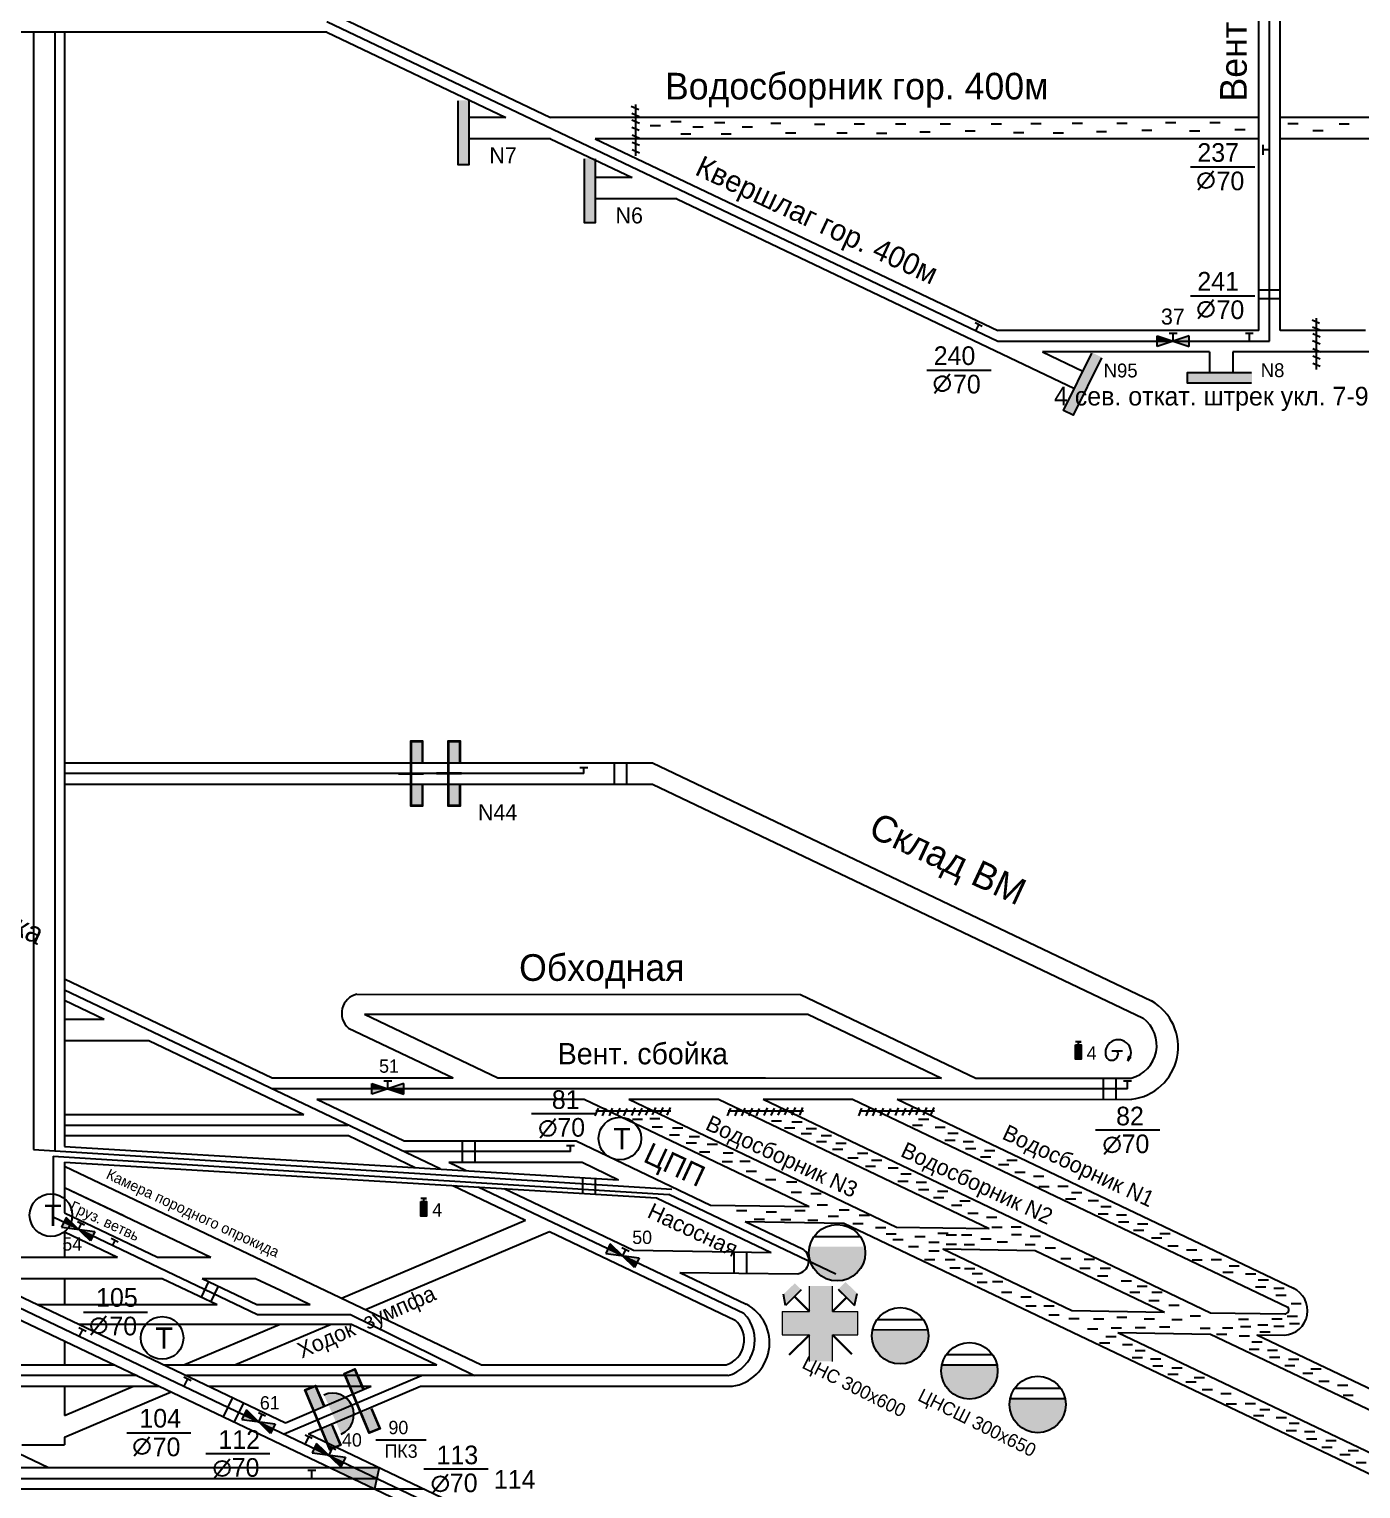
# Model space of a CAD drawing. Header units: millimetres. Extents: x -1214 to 333, y -475 to 396.
# Drawn here: x -433.2 to -183.4, y -196.3 to 77.4 of the extents above; entities that cross this region are included whole.
import ezdxf

# ---------------------------------------------------------------- set-up
doc = ezdxf.new("R2010")
doc.units = ezdxf.units.MM
for name, color, linetype in [('Двери', 7, 'Continuous'), ('Заслоны', 7, 'Continuous'), ('Номера перемычек', 7, 'Continuous'), ('Перемычки', 7, 'Continuous'), ('Пожарные арки', 7, 'Continuous'), ('Пп краны', 1, 'Continuous'), ('Пункты ВГК', 7, 'Continuous'), ('Телефоны', 7, 'Continuous'), ('Трубопровод', 1, 'Continuous')]:
    doc.layers.add(name, color=color, linetype=linetype)

msp = doc.modelspace()

# ---------------------------------------------------------------- hatches: boundary and pattern name
for color, points in [(1, [(-235.89, -113.02), (-236.95, -113.02), (-236.95, -115.74), (-235.89, -115.74)]), (1, [(-358.66, -142.44), (-359.72, -142.44), (-359.72, -145.16), (-358.66, -145.16)]), (256, [(-367.56, -192.29), (-376.85, -192.29), (-368.46, -196.29)])]:
    msp.add_hatch(color=color).paths.add_polyline_path(points)
at = {"layer": 'Двери'}
h = msp.add_hatch(color=256, dxfattribs=at)
h.paths.add_polyline_path([(-359.41, -60.15), (-359.41, -56.05), (-361.61, -56.05), (-361.61, -60.15), (-361.51, -60.15), (-361.51, -56.15), (-359.51, -56.15), (-359.51, -60.15)])
h.paths.add_polyline_path([(-361.51, -64.15), (-361.51, -60.15), (-361.61, -60.15), (-361.61, -64.15)])
h.paths.add_polyline_path([(-359.41, -68.25), (-359.41, -64.15), (-359.51, -64.15), (-359.51, -68.15), (-361.51, -68.15), (-361.51, -64.15), (-361.61, -64.15), (-361.61, -68.25)])
h = msp.add_hatch(color=3, dxfattribs=at)
h.paths.add_polyline_path([(-359.51, -56.15), (-361.51, -56.15), (-361.51, -60.15), (-359.51, -60.15)])
h.paths.add_polyline_path([(-361.51, -68.15), (-359.51, -68.15), (-359.51, -64.15), (-361.51, -64.15)])
h = msp.add_hatch(color=256, dxfattribs=at)
h.paths.add_polyline_path([(-352.39, -60.15), (-352.39, -56.05), (-354.59, -56.05), (-354.59, -60.15), (-354.49, -60.15), (-354.49, -56.15), (-352.49, -56.15), (-352.49, -60.15)])
h.paths.add_polyline_path([(-354.49, -64.15), (-354.49, -60.15), (-354.59, -60.15), (-354.59, -64.15)])
h.paths.add_polyline_path([(-352.39, -68.25), (-352.39, -64.15), (-352.49, -64.15), (-352.49, -68.15), (-354.49, -68.15), (-354.49, -64.15), (-354.59, -64.15), (-354.59, -68.25)])
h = msp.add_hatch(color=3, dxfattribs=at)
h.paths.add_polyline_path([(-352.49, -56.15), (-354.49, -56.15), (-354.49, -60.15), (-352.49, -60.15)])
h.paths.add_polyline_path([(-354.49, -68.15), (-352.49, -68.15), (-352.49, -64.15), (-354.49, -64.15)])
h = msp.add_hatch(color=256, dxfattribs=at)
h.paths.add_polyline_path([(-370.52, -177.57), (-372.1, -173.79), (-374.13, -174.64), (-372.54, -178.42), (-372.45, -178.38), (-374, -174.69), (-372.16, -173.92), (-370.61, -177.61)])
h.paths.add_polyline_path([(-370.9, -182.07), (-372.45, -178.38), (-372.54, -178.42), (-371, -182.11)])
h.paths.add_polyline_path([(-367.38, -185.04), (-368.97, -181.26), (-369.06, -181.29), (-367.51, -184.98), (-369.35, -185.76), (-370.9, -182.07), (-371, -182.11), (-369.41, -185.89)])
h = msp.add_hatch(color=3, dxfattribs=at)
h.paths.add_polyline_path([(-372.16, -173.92), (-374, -174.69), (-372.45, -178.38), (-370.61, -177.61)])
h.paths.add_polyline_path([(-369.35, -185.76), (-367.51, -184.98), (-369.06, -181.29), (-370.9, -182.07)])
h = msp.add_hatch(color=256, dxfattribs=at)
h.paths.add_polyline_path([(-377.89, -180.67), (-379.48, -176.89), (-381.51, -177.74), (-379.92, -181.52), (-379.83, -181.48), (-381.38, -177.79), (-379.53, -177.02), (-377.98, -180.71)])
h.paths.add_polyline_path([(-378.28, -185.17), (-379.83, -181.48), (-379.92, -181.52), (-378.37, -185.21)])
h.paths.add_polyline_path([(-374.75, -188.13), (-376.34, -184.35), (-376.43, -184.39), (-374.89, -188.08), (-376.73, -188.86), (-378.28, -185.17), (-378.37, -185.21), (-376.78, -188.99)])
h = msp.add_hatch(color=3, dxfattribs=at)
h.paths.add_polyline_path([(-379.53, -177.02), (-381.38, -177.79), (-379.83, -181.48), (-377.98, -180.71)])
h.paths.add_polyline_path([(-376.73, -188.86), (-374.89, -188.08), (-376.43, -184.39), (-378.28, -185.17)])
at = {"layer": 'Заслоны'}
h = msp.add_hatch(color=7, dxfattribs=at)
h.paths.add_polyline_path([(-374.66, -186.01, 0.267949), (-372.3, -182.78), (-375.47, -184.19)])
h.paths.add_polyline_path([(-375.47, -184.19), (-372.3, -182.78, 0.267949), (-373.93, -179.12), (-377.09, -180.53)])
h.paths.add_polyline_path([(-377.09, -180.53), (-373.93, -179.12, 0.267949), (-377.9, -178.7)])
at = {"layer": 'Перемычки'}
h = msp.add_hatch(color=256, dxfattribs=at)
h.paths.add_polyline_path([(-350.64, 51.91), (-350.64, 56.01), (-350.74, 56.01), (-350.74, 52.01), (-352.74, 52.01), (-352.74, 56.01), (-352.84, 56.01), (-352.84, 51.91)])
h.paths.add_polyline_path([(-350.74, 56.01), (-350.64, 56.01), (-350.64, 64.11), (-352.84, 64.11), (-352.84, 56.01), (-352.74, 56.01), (-352.74, 64.01), (-350.74, 64.01)])
h = msp.add_hatch(color=3, dxfattribs=at)
h.paths.add_polyline_path([(-352.74, 52.01), (-350.74, 52.01), (-350.74, 56.01), (-352.74, 56.01)])
h.paths.add_polyline_path([(-350.74, 60.01), (-352.74, 60.01), (-352.74, 56.01), (-350.74, 56.01)])
h.paths.add_polyline_path([(-350.74, 60.01), (-350.74, 64.01), (-352.74, 64.01), (-352.74, 60.01)])
h = msp.add_hatch(color=256, dxfattribs=at)
h.paths.add_polyline_path([(-326.96, 41.03), (-326.96, 45.13), (-327.06, 45.13), (-327.06, 41.13), (-329.06, 41.13), (-329.06, 45.13), (-329.16, 45.13), (-329.16, 41.03)])
h.paths.add_polyline_path([(-327.06, 45.13), (-326.96, 45.13), (-326.96, 53.23), (-329.16, 53.23), (-329.16, 45.13), (-329.06, 45.13), (-329.06, 53.13), (-327.06, 53.13)])
h = msp.add_hatch(color=3, dxfattribs=at)
h.paths.add_polyline_path([(-329.06, 41.13), (-327.06, 41.13), (-327.06, 45.13), (-329.06, 45.13)])
h.paths.add_polyline_path([(-327.06, 49.13), (-329.06, 49.13), (-329.06, 45.13), (-327.06, 45.13)])
h.paths.add_polyline_path([(-327.06, 49.13), (-327.06, 53.13), (-329.06, 53.13), (-329.06, 49.13)])
h = msp.add_hatch(color=256, dxfattribs=at)
h.paths.add_polyline_path([(-237.33, 4.91), (-235.53, 8.59), (-235.62, 8.63), (-237.38, 5.04), (-239.17, 5.92), (-237.41, 9.51), (-237.5, 9.56), (-239.31, 5.87)])
h.paths.add_polyline_path([(-235.62, 8.63), (-235.53, 8.59), (-231.96, 15.86), (-233.94, 16.83), (-237.5, 9.56), (-237.41, 9.51), (-233.89, 16.69), (-232.09, 15.81)])
h = msp.add_hatch(color=3, dxfattribs=at)
h.paths.add_polyline_path([(-239.17, 5.92), (-237.38, 5.04), (-235.62, 8.63), (-237.41, 9.51)])
h.paths.add_polyline_path([(-233.86, 12.22), (-235.65, 13.1), (-237.41, 9.51), (-235.62, 8.63)])
h.paths.add_polyline_path([(-233.86, 12.22), (-232.09, 15.81), (-233.89, 16.69), (-235.65, 13.1)])
h = msp.add_hatch(color=256, dxfattribs=at)
h.paths.add_polyline_path([(-216.06, 10.95), (-211.96, 10.94), (-211.96, 11.04), (-215.96, 11.05), (-215.96, 13.05), (-211.96, 13.04), (-211.96, 13.14), (-216.06, 13.15)])
h.paths.add_polyline_path([(-211.96, 11.04), (-211.96, 10.94), (-203.86, 10.93), (-203.86, 13.13), (-211.96, 13.14), (-211.96, 13.04), (-203.96, 13.03), (-203.96, 11.03)])
h = msp.add_hatch(color=3, dxfattribs=at)
h.paths.add_polyline_path([(-215.96, 13.05), (-215.96, 11.05), (-211.96, 11.04), (-211.96, 13.04)])
h.paths.add_polyline_path([(-207.96, 11.04), (-207.96, 13.04), (-211.96, 13.04), (-211.96, 11.04)])
h.paths.add_polyline_path([(-207.96, 11.04), (-203.96, 11.03), (-203.96, 13.03), (-207.96, 13.04)])
at = {"layer": 'Пп краны'}
h = msp.add_hatch(color=256, dxfattribs=at)
h.paths.add_polyline_path([(-215.6, 18.89), (-215.6, 19.89), (-218.6, 18.89)])
h.paths.add_polyline_path([(-215.6, 17.89), (-215.6, 18.89), (-218.6, 18.89)])
h.paths.add_polyline_path([(-221.6, 18.89), (-221.6, 17.89), (-218.6, 18.89)])
h.paths.add_polyline_path([(-218.6, 18.89), (-221.6, 19.89), (-221.6, 18.89)])
for points in [[(-221.6, 19.89), (-221.6, 18.89), (-218.6, 18.89)], [(-368.9, -120.26), (-368.9, -121.26), (-365.9, -121.26)], [(-365.9, -121.26), (-362.9, -122.26), (-362.9, -121.26)], [(-424, -147.61), (-426.26, -145.4), (-426.7, -146.3)], [(-421.73, -149.82), (-421.3, -148.92), (-424, -147.61)], [(-321.94, -152.59), (-324.2, -150.38), (-324.64, -151.28)], [(-319.67, -154.8), (-319.24, -153.9), (-321.94, -152.59)], [(-390.2, -183.69), (-392.47, -181.48), (-392.9, -182.38)], [(-387.94, -185.9), (-387.5, -185), (-390.2, -183.69)], [(-377.01, -189.98), (-379.28, -187.77), (-379.71, -188.67)], [(-374.75, -192.19), (-374.31, -191.29), (-377.01, -189.98)]]:
    msp.add_hatch(color=256, dxfattribs=at).paths.add_polyline_path(points)
h = msp.add_hatch(color=256, dxfattribs=at)
h.paths.add_polyline_path([(-362.9, -121.26), (-362.9, -120.26), (-365.9, -121.26)])
h.paths.add_polyline_path([(-362.9, -122.26), (-362.9, -121.26), (-365.9, -121.26)])
h.paths.add_polyline_path([(-368.9, -121.26), (-368.9, -122.26), (-365.9, -121.26)])
h.paths.add_polyline_path([(-365.9, -121.26), (-368.9, -120.26), (-368.9, -121.26)])
h = msp.add_hatch(color=256, dxfattribs=at)
h.paths.add_polyline_path([(-426.7, -146.3), (-427.13, -147.2), (-424, -147.61)])
h.paths.add_polyline_path([(-426.26, -145.4), (-426.7, -146.3), (-424, -147.61)])
h.paths.add_polyline_path([(-421.3, -148.92), (-420.86, -148.02), (-424, -147.61)])
h.paths.add_polyline_path([(-424, -147.61), (-421.73, -149.82), (-421.3, -148.92)])
h = msp.add_hatch(color=256, dxfattribs=at)
h.paths.add_polyline_path([(-324.64, -151.28), (-325.07, -152.18), (-321.94, -152.59)])
h.paths.add_polyline_path([(-324.2, -150.38), (-324.64, -151.28), (-321.94, -152.59)])
h.paths.add_polyline_path([(-319.24, -153.9), (-318.8, -153), (-321.94, -152.59)])
h.paths.add_polyline_path([(-321.94, -152.59), (-319.67, -154.8), (-319.24, -153.9)])
h = msp.add_hatch(color=256, dxfattribs=at)
h.paths.add_polyline_path([(-392.9, -182.38), (-393.34, -183.28), (-390.2, -183.69)])
h.paths.add_polyline_path([(-392.47, -181.48), (-392.9, -182.38), (-390.2, -183.69)])
h.paths.add_polyline_path([(-387.5, -185), (-387.07, -184.1), (-390.2, -183.69)])
h.paths.add_polyline_path([(-390.2, -183.69), (-387.94, -185.9), (-387.5, -185)])
h = msp.add_hatch(color=256, dxfattribs=at)
h.paths.add_polyline_path([(-379.71, -188.67), (-380.15, -189.57), (-377.01, -189.98)])
h.paths.add_polyline_path([(-379.28, -187.77), (-379.71, -188.67), (-377.01, -189.98)])
h.paths.add_polyline_path([(-374.31, -191.29), (-373.88, -190.39), (-377.01, -189.98)])
h.paths.add_polyline_path([(-377.01, -189.98), (-374.75, -192.19), (-374.31, -191.29)])
at = {"layer": 'Пункты ВГК'}
msp.add_hatch(color=1, dxfattribs=at).paths.add_polyline_path([(-282.54, -163.06), (-282.54, -158.27), (-286.86, -158.27), (-286.86, -163.06), (-291.94, -163.06), (-291.94, -167.39), (-286.86, -167.39), (-286.86, -172.4), (-282.54, -172.4), (-282.54, -167.39), (-277.8, -167.39), (-277.8, -163.06)])
h = msp.add_hatch(color=256, dxfattribs=at)
h.paths.add_polyline_path([(-280.08, -157.5), (-281.46, -158.88), (-278.4, -161.94), (-277.88, -159.66)])
h.paths.add_polyline_path([(-288.39, -158.98), (-289.6, -157.76), (-291.74, -159.82), (-291.35, -161.94)])
at = {"layer": 'Трубопровод'}
for points in [[(-276.37, -152.02, 0.054785), (-276.5, -150.87), (-286.83, -150.9, 0.053436), (-286.95, -152.02, 1)], [(-264.54, -167.59, 0.054785), (-264.66, -166.44), (-275, -166.47, 0.053436), (-275.12, -167.59, 1)], [(-251.56, -174.17, 0.054785), (-251.68, -173.02), (-262.02, -173.05, 0.053436), (-262.14, -174.17, 1)], [(-238.75, -180.49, 0.054785), (-238.88, -179.34), (-249.21, -179.37, 0.053436), (-249.33, -180.49, 1)]]:
    msp.add_hatch(color=256, dxfattribs=at).paths.add_polyline_path(points)

# ---------------------------------------------------------------- linework, layer by layer
for p, q in [((-202.56, 20.89), (-202.56, 190.8)), ((-198.56, 20.89), (-198.56, 189.97)), ((-377.34, 80.89), (-335.41, 60.89)), ((-377.34, 76.89), (-544.56, 76.89)), ((-426.56, 76.89), (-426.56, -132.09)), ((-377.34, 76.89), (-343.79, 60.89)), ((-320.26, 62.96), (-318.86, 62.35)), ((-319.49, 63.31), (-319.49, 53.67)), ((-343.79, 60.89), (-350.67, 60.89)), ((-202.56, 60.89), (-335.41, 60.89)), ((-320.19, 61.69), (-318.79, 61.08)), ((-320.14, 60.41), (-318.75, 59.8)), ((-118.56, 60.89), (-198.56, 60.89)), ((-320.16, 59.07), (-318.77, 58.46)), ((-320.09, 57.6), (-318.7, 56.99)), ((-316.7, 59.35), (-314.77, 59.35)), ((-312.82, 60.1), (-310.89, 60.1)), ((-311, 57.8), (-309.07, 57.8)), ((-308.7, 59.14), (-306.77, 59.14)), ((-304.68, 59.91), (-302.75, 59.91)), ((-303.43, 57.8), (-301.51, 57.8)), ((-299.48, 59.14), (-297.56, 59.14)), ((-294.12, 59.81), (-292.19, 59.81)), ((-291.34, 57.99), (-289.41, 57.99)), ((-285.88, 59.61), (-283.95, 59.61)), ((-281.7, 57.98), (-279.77, 57.98)), ((-278.44, 59.66), (-276.52, 59.66)), ((-274.28, 57.92), (-272.35, 57.92)), ((-270.7, 59.7), (-268.77, 59.7)), ((-266.16, 58.15), (-264.23, 58.15)), ((-262.34, 59.7), (-260.42, 59.7)), ((-257.66, 58.39), (-255.74, 58.39)), ((-252.75, 59.69), (-250.82, 59.69)), ((-248.57, 58.06), (-246.64, 58.06)), ((-245.31, 59.74), (-243.38, 59.74)), ((-241.14, 57.99), (-239.22, 57.99)), ((-237.56, 59.78), (-235.64, 59.78)), ((-233.03, 58.23), (-231.1, 58.23)), ((-229.21, 59.78), (-227.28, 59.78)), ((-224.53, 58.47), (-222.6, 58.47)), ((-220.08, 59.94), (-218.15, 59.94)), ((-215.54, 58.39), (-213.62, 58.39)), ((-211.72, 59.94), (-209.8, 59.94)), ((-207.04, 58.62), (-205.12, 58.62)), ((-197.11, 59.72), (-195.19, 59.72)), ((-192.43, 58.41), (-190.51, 58.41)), ((-187.52, 59.7), (-185.59, 59.7)), ((-335.41, 56.89), (-350.74, 56.89)), ((-335.41, 56.89), (-320.12, 49.6)), ((-202.56, 56.89), (-327.02, 56.89)), ((-327.02, 56.89), (-251.54, 20.89)), ((-320.11, 56.26), (-318.71, 55.65)), ((-320.11, 54.86), (-318.71, 54.25)), ((-162.56, 56.89), (-198.56, 56.89)), ((-320.12, 49.6), (-326.99, 49.6)), ((-311.73, 45.6), (-327.06, 45.6)), ((-311.73, 45.6), (-237.16, 10.03)), ((-192.57, 22.91), (-191.18, 22.3)), ((-191.8, 23.26), (-191.8, 13.61)), ((-202.56, 20.89), (-251.54, 20.89)), ((-182.56, 20.89), (-198.56, 20.89)), ((-192.5, 21.63), (-191.11, 21.02)), ((-192.46, 20.36), (-191.06, 19.75)), ((-243.15, 16.89), (-235.57, 13.28)), ((-211.79, 16.89), (-243.15, 16.89)), ((-211.79, 16.89), (-211.79, 13.04)), ((-111.77, 16.89), (-207.43, 16.89)), ((-207.43, 16.89), (-207.43, 13.04)), ((-192.48, 19.02), (-191.08, 18.41)), ((-192.41, 17.54), (-191.01, 16.93)), ((-192.42, 16.2), (-191.03, 15.59)), ((-192.42, 14.81), (-191.03, 14.2)), ((-426.56, -60.15), (-316.3, -60.15)), ((-316.3, -60.15), (-222.69, -104.8)), ((-426.56, -64.15), (-316.3, -64.15)), ((-316.3, -64.15), (-224.24, -108.06)), ((-426.56, -100.68), (-387.64, -119.24)), ((-371.77, -103.56), (-288.55, -103.57)), ((-288.55, -103.57), (-255.65, -119.26)), ((-426.56, -104.68), (-419.16, -108.21)), ((-426.56, -108.2), (-419.16, -108.21)), ((-370.32, -107.3), (-287.15, -107.31)), ((-370.32, -107.3), (-345.27, -119.24)), ((-287.15, -107.31), (-262.1, -119.26)), ((-426.56, -112.2), (-410.77, -112.21)), ((-410.77, -112.21), (-381.71, -126.07)), ((-373.3, -109.88), (-353.66, -119.24)), ((-387.64, -119.24), (-376.74, -119.24)), ((-387.64, -119.24), (-353.66, -119.24)), ((-345.27, -119.24), (-262.1, -119.26)), ((-345.27, -119.24), (-295.08, -119.25)), ((-255.65, -119.26), (-226.51, -119.26)), ((-379.25, -123.24), (-329.09, -123.25)), ((-379.25, -123.24), (-366.6, -123.24)), ((-379.25, -123.24), (-362.87, -131.05)), ((-333.05, -123.25), (-329.09, -123.25)), ((-329.09, -123.25), (-286.88, -143.38)), ((-326.49, -124.94), (-327.1, -126.33)), ((-312.82, -125.47), (-326.91, -125.48)), ((-325.1, -124.94), (-325.71, -126.33)), ((-323.83, -124.94), (-324.43, -126.33)), ((-322.43, -124.94), (-323.04, -126.33)), ((-321.09, -124.95), (-321.7, -126.35)), ((-320.7, -123.25), (-270.49, -147.2)), ((-320.7, -123.25), (-303.93, -123.25)), ((-319.62, -124.88), (-320.23, -126.28)), ((-318.28, -124.9), (-318.89, -126.3)), ((-317, -124.86), (-317.61, -126.25)), ((-315.73, -124.79), (-316.34, -126.18)), ((-314.35, -124.8), (-314.96, -126.2)), ((-312.96, -124.8), (-313.57, -126.2)), ((-303.93, -123.25), (-253.14, -147.47)), ((-301.66, -124.94), (-302.27, -126.33)), ((-287.99, -125.47), (-302.08, -125.48)), ((-300.26, -124.94), (-300.87, -126.33)), ((-298.99, -124.94), (-299.6, -126.33)), ((-297.6, -124.94), (-298.21, -126.33)), ((-296.26, -124.95), (-296.87, -126.35)), ((-295.54, -123.25), (-227.14, -155.87)), ((-295.54, -123.25), (-278.76, -123.25)), ((-294.79, -124.88), (-295.4, -126.28)), ((-293.45, -124.9), (-294.06, -126.3)), ((-292.17, -124.86), (-292.78, -126.25)), ((-290.9, -124.79), (-291.51, -126.18)), ((-289.52, -124.8), (-290.13, -126.2)), ((-288.13, -124.8), (-288.74, -126.2)), ((-278.76, -123.25), (-197.09, -162.2)), ((-277.06, -124.94), (-277.67, -126.33)), ((-263.39, -125.47), (-277.48, -125.48)), ((-275.67, -124.94), (-276.27, -126.33)), ((-274.39, -124.94), (-275, -126.33)), ((-273, -124.94), (-273.61, -126.33)), ((-271.66, -124.95), (-272.27, -126.35)), ((-270.19, -124.88), (-270.8, -126.28)), ((-270.37, -123.25), (-195.96, -158.74)), ((-270.37, -123.25), (-226.42, -123.26)), ((-268.85, -124.9), (-269.46, -126.3)), ((-267.57, -124.86), (-268.18, -126.25)), ((-266.3, -124.79), (-266.91, -126.18)), ((-264.92, -124.8), (-265.53, -126.2)), ((-263.53, -124.8), (-264.14, -126.2)), ((-426.56, -126.07), (-381.71, -126.07)), ((-320.06, -126.98), (-318.14, -126.98)), ((-316.8, -126.85), (-314.88, -126.85)), ((-316.32, -128.44), (-314.39, -128.44)), ((-312.51, -128.58), (-310.59, -128.58)), ((-293.99, -127.28), (-292.06, -127.28)), ((-291.55, -128.59), (-289.62, -128.59)), ((-290.14, -127.48), (-288.21, -127.48)), ((-267.55, -128.13), (-265.62, -128.13)), ((-266.4, -126.99), (-264.47, -126.99)), ((-263.29, -128.47), (-261.37, -128.47)), ((-426.56, -130.07), (-373.32, -130.07)), ((-373.32, -130.07), (-360.8, -136.04)), ((-362.87, -131.05), (-330.63, -131.05)), ((-330.63, -131.05), (-305.41, -143.08)), ((-313.12, -129.93), (-311.2, -129.93)), ((-309.41, -130.2), (-307.48, -130.2)), ((-288.38, -129.64), (-286.46, -129.64)), ((-287.44, -128.7), (-285.51, -128.7)), ((-285.55, -131.19), (-283.62, -131.19)), ((-284.67, -130.05), (-282.74, -130.05)), ((-261.45, -130.94), (-259.52, -130.94)), ((-260.91, -129.59), (-258.98, -129.59)), ((-258, -131.14), (-256.07, -131.14)), ((-426.56, -132.09), (-322.64, -138.33)), ((-309.95, -131.42), (-308.02, -131.42)), ((-307.45, -133.11), (-305.52, -133.11)), ((-306.03, -131.69), (-304.1, -131.69)), ((-303.06, -133.31), (-301.13, -133.31)), ((-282.51, -132.61), (-280.58, -132.61)), ((-281.9, -131.46), (-279.97, -131.46)), ((-277.84, -133.35), (-275.92, -133.35)), ((-257.6, -132.49), (-255.67, -132.49)), ((-254.76, -134.04), (-252.83, -134.04)), ((-254.02, -132.83), (-252.09, -132.83)), ((-426.56, -135.05), (-315.55, -141.71)), ((-426.56, -135.05), (-426.56, -144.53)), ((-426.56, -135.77), (-348.34, -173.07)), ((-354.48, -135.05), (-351.21, -136.61)), ((-354.48, -135.05), (-329.5, -135.05)), ((-329.5, -135.05), (-322.64, -138.33)), ((-303.19, -134.93), (-301.27, -134.93)), ((-299.88, -134.86), (-297.96, -134.86)), ((-298.73, -136.75), (-296.81, -136.75)), ((-279.67, -134.23), (-277.74, -134.23)), ((-276.36, -135.78), (-274.43, -135.78)), ((-275.21, -134.64), (-273.28, -134.64)), ((-272.1, -136.12), (-270.18, -136.12)), ((-251.38, -135.46), (-249.45, -135.46)), ((-249.83, -134.65), (-247.9, -134.65)), ((-353.72, -139.42), (-340.11, -145.91)), ((-295.08, -138.31), (-293.15, -138.31)), ((-291.16, -138.71), (-289.23, -138.71)), ((-270.26, -138.59), (-268.33, -138.59)), ((-269.71, -137.24), (-267.79, -137.24)), ((-266.81, -138.79), (-264.88, -138.79)), ((-248.34, -136.94), (-246.41, -136.94)), ((-244.83, -137.69), (-242.9, -137.69)), ((-243.81, -139.58), (-241.89, -139.58)), ((-240.23, -139.51), (-238.31, -139.51)), ((-426.56, -139.77), (-413.93, -145.79)), ((-426.56, -139.77), (-415.45, -145.07)), ((-344.13, -139.99), (-319.85, -151.57)), ((-315.55, -141.71), (-294.01, -151.98)), ((-290.28, -140.67), (-288.35, -140.67)), ((-286.56, -140.94), (-284.64, -140.94)), ((-266.4, -140.14), (-264.48, -140.14)), ((-263.57, -141.69), (-261.64, -141.69)), ((-262.82, -140.48), (-260.9, -140.48)), ((-258.64, -142.3), (-256.71, -142.3)), ((-238.83, -141.89), (-236.9, -141.89)), ((-237.68, -140.75), (-235.75, -140.75)), ((-234.57, -142.23), (-232.64, -142.23)), ((-426.56, -144.53), (-409.14, -152.84)), ((-305.41, -143.08), (-286.88, -143.38)), ((-300.55, -144.11), (-298.62, -144.11)), ((-294.94, -144.38), (-293.01, -144.38)), ((-289.6, -144.11), (-287.68, -144.11)), ((-285.42, -143.03), (-283.49, -143.03)), ((-281.29, -143.98), (-279.37, -143.98)), ((-277.51, -144.99), (-275.59, -144.99)), ((-260.19, -143.11), (-258.26, -143.11)), ((-257.15, -144.59), (-255.22, -144.59)), ((-232.72, -144.7), (-230.8, -144.7)), ((-232.18, -143.35), (-230.26, -143.35)), ((-229.28, -144.9), (-227.35, -144.9)), ((-413.93, -145.79), (-399.14, -152.84)), ((-374.62, -160.54), (-340.11, -145.91)), ((-298.9, -146.19), (-288.05, -151.37)), ((-298.9, -146.19), (-280.37, -146.48)), ((-297.24, -145.73), (-295.31, -145.73)), ((-292.24, -145.8), (-290.31, -145.8)), ((-287.17, -145.94), (-285.25, -145.94)), ((-283.32, -145.19), (-281.39, -145.19)), ((-280.37, -146.48), (-132.82, -216.86)), ((-278.73, -146.54), (-276.8, -146.54)), ((-274.44, -147.29), (-272.52, -147.29)), ((-270.49, -147.2), (-253.14, -147.47)), ((-253.64, -145.34), (-251.71, -145.34)), ((-252.62, -147.23), (-250.7, -147.23)), ((-249.04, -147.16), (-247.12, -147.16)), ((-228.87, -146.25), (-226.95, -146.25)), ((-226.04, -147.8), (-224.11, -147.8)), ((-225.29, -146.59), (-223.37, -146.59)), ((-426.56, -148.1), (-416.61, -152.84)), ((-426.56, -148.1), (-426.56, -152.49)), ((-370.11, -162.69), (-335.6, -148.06)), ((-335.6, -148.06), (-300.78, -164.66)), ((-272.48, -148.51), (-270.56, -148.51)), ((-271.2, -149.52), (-269.27, -149.52)), ((-267.08, -148.98), (-265.15, -148.98)), ((-264.45, -150.06), (-262.52, -150.06)), ((-262.76, -148.37), (-260.83, -148.37)), ((-261.2, -148.65), (-259.28, -148.65)), ((-261.2, -150.4), (-259.28, -150.4)), ((-258.3, -148.65), (-256.37, -148.65)), ((-257.83, -150.47), (-255.9, -150.47)), ((-254.72, -149.39), (-252.79, -149.39)), ((-251.61, -149.99), (-249.68, -149.99)), ((-248.98, -148.58), (-247.05, -148.58)), ((-246.41, -150.47), (-244.48, -150.47)), ((-245.46, -148.91), (-243.54, -148.91)), ((-222.66, -149.22), (-220.73, -149.22)), ((-221.1, -148.41), (-219.18, -148.41)), ((-459.58, -152.84), (-433.2, -165.42)), ((-450.28, -152.84), (-416.61, -152.84)), ((-450.28, -152.84), (-423.91, -165.42)), ((-426.56, -152.49), (-426.56, -152.84)), ((-409.14, -152.84), (-399.14, -152.84)), ((-319.85, -151.57), (-294.01, -151.98)), ((-268.3, -150.87), (-266.37, -150.87)), ((-264.45, -151.68), (-262.52, -151.68)), ((-261.84, -151.32), (-244.49, -151.6)), ((-261.84, -151.32), (-237.63, -162.87)), ((-244.49, -151.6), (-220.28, -163.14)), ((-242.61, -151.08), (-240.68, -151.08)), ((-239.72, -153.12), (-237.79, -153.12)), ((-235.29, -153.21), (-233.36, -153.21)), ((-219.62, -150.7), (-217.69, -150.7)), ((-216.11, -151.45), (-214.18, -151.45)), ((-211.51, -153.27), (-209.59, -153.27)), ((-311.18, -155.7), (-289.04, -155.96)), ((-311.18, -155.7), (-298.7, -161.66)), ((-265.27, -153.29), (-263.34, -153.29)), ((-261.42, -153.29), (-259.49, -153.29)), ((-260.53, -154.83), (-258.6, -154.83)), ((-257.74, -154.95), (-255.81, -154.95)), ((-256.34, -155.89), (-254.41, -155.89)), ((-236.14, -154.91), (-234.21, -154.91)), ((-232.31, -154.91), (-230.38, -154.91)), ((-227.14, -155.87), (-211.6, -163.28)), ((-215.09, -153.34), (-213.17, -153.34)), ((-209.3, -155.64), (-207.38, -155.64)), ((-208.15, -154.49), (-206.23, -154.49)), ((-205.05, -155.98), (-203.12, -155.98)), ((-441.89, -156.84), (-408.23, -156.84)), ((-426.56, -156.84), (-426.56, -161.74)), ((-408.23, -156.84), (-397.95, -161.74)), ((-400.76, -156.84), (-390.48, -161.74)), ((-400.76, -156.84), (-390.75, -156.84)), ((-390.75, -156.84), (-386.09, -159.07)), ((-255.42, -157.57), (-253.49, -157.57)), ((-252.52, -157.42), (-250.59, -157.42)), ((-232.82, -156.35), (-230.89, -156.35)), ((-228.39, -157.29), (-226.47, -157.29)), ((-225.41, -158.31), (-223.49, -158.31)), ((-203.2, -158.44), (-201.27, -158.44)), ((-202.66, -157.09), (-200.73, -157.09)), ((-199.75, -158.64), (-197.83, -158.64)), ((-386.09, -159.07), (-380.48, -161.75)), ((-250.84, -159.4), (-248.91, -159.4)), ((-247.17, -160.32), (-245.24, -160.32)), ((-226.78, -159.42), (-224.85, -159.42)), ((-223.2, -160.95), (-221.28, -160.95)), ((-222.61, -159.42), (-220.68, -159.42)), ((-199.35, -159.99), (-197.42, -159.99)), ((-431.62, -161.74), (-397.95, -161.74)), ((-390.48, -161.74), (-380.48, -161.75)), ((-246.25, -162), (-244.32, -162)), ((-242.89, -162), (-240.96, -162)), ((-241.97, -163.68), (-240.04, -163.68)), ((-237.63, -162.87), (-220.28, -163.14)), ((-229.21, -164.1), (-227.29, -164.1)), ((-219.46, -161.88), (-217.53, -161.88)), ((-215.46, -163.84), (-213.53, -163.84)), ((-211.6, -163.28), (-197.71, -163.5)), ((-197.23, -163.93), (-195.31, -163.93)), ((-196.51, -161.55), (-194.59, -161.55)), ((-433.2, -165.42), (-368.46, -196.29)), ((-423.91, -165.42), (-390.47, -181.37)), ((-423.91, -165.42), (-372.77, -165.42)), ((-404.18, -173.07), (-386.14, -165.42)), ((-394.6, -173.07), (-376.56, -165.42)), ((-372.77, -165.42), (-356.73, -173.07)), ((-238.17, -164.34), (-236.25, -164.34)), ((-234.71, -166.31), (-232.78, -166.31)), ((-233.57, -164.4), (-231.65, -164.4)), ((-230.23, -166.13), (-228.3, -166.13)), ((-225.75, -166.07), (-223.82, -166.07)), ((-224.07, -164.4), (-222.15, -164.4)), ((-221.16, -165.94), (-219.23, -165.94)), ((-218.86, -164.52), (-216.93, -164.52)), ((-213.58, -166.14), (-211.66, -166.14)), ((-209.35, -166.13), (-207.43, -166.13)), ((-206.4, -164.48), (-204.47, -164.48)), ((-205.99, -165.83), (-204.07, -165.83)), ((-202.77, -165.53), (-200.84, -165.53)), ((-202.36, -166.88), (-200.44, -166.88)), ((-200.12, -164.42), (-198.2, -164.42)), ((-199.72, -165.77), (-197.79, -165.77)), ((-196.83, -165.28), (-194.9, -165.28)), ((-426.56, -168.58), (-426.56, -173.07)), ((-232.42, -168.89), (-230.49, -168.89)), ((-231.27, -167.75), (-229.34, -167.75)), ((-228.98, -166.99), (-211.63, -167.27)), ((-228.98, -166.99), (-124.43, -216.86)), ((-228.16, -169.23), (-226.24, -169.23)), ((-211.63, -167.27), (-107.65, -216.86)), ((-210.5, -167.28), (-208.58, -167.28)), ((-206.25, -167.62), (-204.32, -167.62)), ((-203.86, -168.73), (-201.93, -168.73)), ((-202.95, -167.41), (-197.76, -167.49)), ((-202.95, -167.41), (-99.27, -216.86)), ((-226.31, -171.7), (-224.39, -171.7)), ((-225.77, -170.35), (-223.85, -170.35)), ((-222.87, -171.9), (-220.94, -171.9)), ((-204.4, -170.08), (-202.47, -170.08)), ((-200.95, -170.28), (-199.03, -170.28)), ((-200.55, -171.63), (-198.62, -171.63)), ((-196.97, -171.97), (-195.04, -171.97)), ((-469.88, -173.06), (-417.16, -173.07)), ((-407.87, -173.07), (-356.73, -173.07)), ((-379.45, -173.07), (-379.45, -173.07)), ((-348.34, -173.07), (-302.48, -173.07)), ((-222.46, -173.25), (-220.54, -173.25)), ((-219.63, -174.8), (-217.7, -174.8)), ((-218.88, -173.59), (-216.96, -173.59)), ((-197.71, -173.19), (-195.78, -173.19)), ((-194.33, -174.6), (-192.41, -174.6)), ((-192.78, -173.79), (-190.85, -173.79)), ((-461.49, -177.06), (-408.78, -177.07)), ((-461.49, -177.06), (-429.56, -192.29)), ((-426.56, -177.07), (-426.56, -182.55)), ((-426.56, -182.55), (-413.62, -177.07)), ((-399.48, -177.07), (-390.47, -177.07)), ((-390.47, -177.07), (-369.03, -177.07)), ((-385.15, -183.9), (-369.03, -177.07)), ((-380.81, -185.97), (-359.81, -177.07)), ((-359.81, -177.07), (-301.31, -177.07)), ((-216.25, -176.22), (-214.32, -176.22)), ((-214.7, -175.41), (-212.77, -175.41)), ((-213.21, -177.7), (-211.28, -177.7)), ((-191.29, -176.09), (-189.37, -176.09)), ((-187.78, -176.83), (-185.85, -176.83)), ((-426.56, -186.62), (-406.54, -178.13)), ((-209.7, -178.45), (-207.77, -178.45)), ((-208.68, -180.34), (-206.76, -180.34)), ((-205.1, -180.27), (-203.18, -180.27)), ((-186.77, -178.72), (-184.84, -178.72)), ((-390.47, -181.37), (-385.15, -183.9)), ((-203.54, -182.56), (-201.62, -182.56)), ((-202.39, -181.41), (-200.47, -181.41)), ((-199.29, -182.9), (-197.36, -182.9)), ((-380.81, -185.97), (-343.8, -203.63)), ((-197.44, -185.36), (-195.51, -185.36)), ((-196.9, -184.01), (-194.97, -184.01)), ((-193.99, -185.57), (-192.07, -185.57)), ((-434.56, -188.04), (-426.56, -188.04)), ((-426.56, -186.62), (-426.56, -188.04)), ((-193.59, -186.92), (-191.66, -186.92)), ((-190.75, -188.47), (-188.83, -188.47)), ((-190.01, -187.25), (-188.08, -187.25)), ((-187.37, -189.89), (-185.45, -189.89)), ((-185.82, -189.08), (-183.89, -189.08)), ((-184.33, -191.37), (-182.41, -191.37)), ((-515.4, -192.29), (-367.56, -192.29)), ((-367.56, -192.29), (-368.46, -196.29)), ((-532.17, -196.29), (-359.17, -196.29)), ((-368.46, -196.29), (-291.7, -232.9))]:
    msp.add_line(p, q)
for centre, radius, start, end in [((-370.95, -107.1), 3.64, 102.9257, 229.8042), ((-227.62, -113.41), 9.92, 276.9744, 60.1655), ((-228.04, -113.12), 6.33, 284.0329, 53.0522), ((-289.5, -153.46), 2.55, 280.4086, 55.1796), ((-198.04, -162.87), 4.62, 273.3997, 65.6596), ((-302.57, -168.93), 8.24, 278.7768, 62.0091), ((-197.7, -162.71), 0.791, 269.0903, 39.9148), ((-304.04, -168.38), 4.95, 288.4962, 48.7743)]:
    msp.add_arc(centre, radius, start, end)
at = {"layer": 'Двери'}
for p, q in [((-363.93, -62.09), (-359.25, -62.09)), ((-363.93, -62.09), (-363.93, -62.23)), ((-363.93, -62.23), (-359.25, -62.23)), ((-359.25, -62.09), (-359.25, -62.23)), ((-356.79, -62.02), (-356.79, -62.17)), ((-356.79, -62.02), (-352.11, -62.02)), ((-356.78, -62.17), (-352.11, -62.17)), ((-352.11, -62.02), (-352.11, -62.17))]:
    msp.add_line(p, q, dxfattribs=at)
for points in [[(-359.41, -64.15), (-359.41, -68.25), (-361.61, -68.25), (-361.61, -56.05), (-359.41, -56.05), (-359.41, -60.15)], [(-359.51, -64.15), (-359.51, -68.15), (-361.51, -68.15), (-361.51, -56.15), (-359.51, -56.15), (-359.51, -60.15)], [(-352.39, -64.15), (-352.39, -68.25), (-354.59, -68.25), (-354.59, -56.05), (-352.39, -56.05), (-352.39, -60.15)], [(-352.49, -64.15), (-352.49, -68.15), (-354.49, -68.15), (-354.49, -56.15), (-352.49, -56.15), (-352.49, -60.15)], [(-368.97, -181.26), (-367.38, -185.04), (-369.41, -185.89), (-374.13, -174.64), (-372.1, -173.79), (-370.52, -177.57)], [(-369.06, -181.29), (-367.51, -184.98), (-369.35, -185.76), (-374, -174.69), (-372.16, -173.92), (-370.61, -177.61)], [(-376.34, -184.35), (-374.75, -188.13), (-376.78, -188.99), (-381.51, -177.74), (-379.48, -176.89), (-377.89, -180.67)], [(-376.43, -184.39), (-374.89, -188.08), (-376.73, -188.86), (-381.38, -177.79), (-379.53, -177.02), (-377.98, -180.71)]]:
    msp.add_lwpolyline(points, dxfattribs=at)
at = {"layer": 'Заслоны', "color": 7}
msp.add_line((-368.16, -187.1), (-358.76, -187.1), dxfattribs=at)
msp.add_arc((-376.28, -182.36), 4, 293.949, 113.949, dxfattribs=at)
at = {"layer": 'Номера перемычек', "color": 7}
msp.add_line((-367.56, -192.29), (-368.46, -196.29), dxfattribs=at)
at = {"layer": 'Перемычки'}
for points in [[(-350.74, 64.01), (-350.74, 52.01), (-352.74, 52.01), (-352.74, 64.01)], [(-327.06, 53.13), (-327.06, 41.13), (-329.06, 41.13), (-329.06, 53.13)], [(-232.09, 15.81), (-237.38, 5.04), (-239.17, 5.92), (-233.89, 16.69)], [(-203.96, 11.03), (-215.96, 11.05), (-215.96, 13.05), (-203.96, 13.03)]]:
    msp.add_lwpolyline(points, dxfattribs=at)
at = {"layer": 'Пожарные арки', "color": 1}
for p, q in [((-202.56, 28.55), (-198.56, 28.55)), ((-202.56, 26.91), (-198.56, 26.91)), ((-323.5, -60.15), (-323.5, -64.15)), ((-321.14, -60.15), (-321.14, -64.15)), ((-231.73, -119.26), (-231.73, -123.26)), ((-229.36, -119.26), (-229.36, -123.26)), ((-352.01, -131.05), (-352.01, -135.05)), ((-349.62, -131.05), (-349.62, -135.05)), ((-329.42, -137.92), (-329.43, -140.87)), ((-327.04, -138.06), (-327.04, -141.02)), ((-301.06, -151.9), (-301.06, -155.9)), ((-298.67, -151.9), (-298.68, -155.9)), ((-399.57, -157.44), (-400.95, -160.34)), ((-397.73, -158.29), (-399.11, -161.19)), ((-395.09, -179.16), (-396.81, -182.77)), ((-393.03, -180.14), (-394.75, -183.75))]:
    msp.add_line(p, q, dxfattribs=at)
at = {"layer": 'Пп краны', "color": 7}
for p, q in [((-215.35, 51.59), (-203.32, 51.59)), ((-211.05, 50.81), (-213.93, 47.22)), ((-215.35, 27.45), (-203.32, 27.45)), ((-211.05, 26.67), (-213.93, 23.08)), ((-264.8, 13.5), (-252.77, 13.5)), ((-260.5, 12.72), (-263.38, 9.13)), ((-339, -125.89), (-326.97, -125.89)), ((-334.5, -126.93), (-337.38, -130.52)), ((-233.17, -128.97), (-221.14, -128.97)), ((-228.66, -130.02), (-231.54, -133.61)), ((-423.03, -163.14), (-411, -163.14)), ((-418.73, -163.92), (-421.61, -167.51)), ((-414.91, -185.81), (-402.88, -185.81)), ((-410.61, -186.59), (-413.49, -190.18)), ((-400.08, -189.66), (-388.05, -189.66)), ((-395.58, -190.71), (-398.45, -194.3)), ((-359.17, -192.56), (-347.14, -192.56)), ((-354.66, -193.6), (-357.54, -197.19))]:
    msp.add_line(p, q, dxfattribs=at)
at = {"layer": 'Пп краны'}
for p, q in [((-221.6, 19.89), (-215.6, 17.89)), ((-215.6, 19.89), (-221.6, 17.89)), ((-221.6, 17.89), (-221.6, 19.89)), ((-219.35, 20.39), (-217.85, 20.39)), ((-218.6, 18.89), (-218.6, 20.39)), ((-215.6, 17.89), (-215.6, 19.89)), ((-329.94, -61.03), (-328.44, -61.03)), ((-329.19, -62.15), (-329.19, -61.03)), ((-368.9, -122.26), (-368.9, -120.26)), ((-368.9, -120.26), (-362.9, -122.26)), ((-362.9, -120.26), (-368.9, -122.26)), ((-366.65, -119.76), (-365.15, -119.76)), ((-365.9, -121.26), (-365.9, -119.76)), ((-362.9, -122.26), (-362.9, -120.26)), ((-227.96, -119.79), (-226.46, -119.79)), ((-227.21, -121.29), (-227.21, -119.79)), ((-332.4, -131.93), (-330.9, -131.93)), ((-331.65, -133.05), (-331.65, -131.93)), ((-426.26, -145.4), (-427.13, -147.2)), ((-427.13, -147.2), (-420.86, -148.02)), ((-421.73, -149.82), (-426.26, -145.4)), ((-422.81, -146.85), (-424.16, -146.2)), ((-423.46, -146.54), (-423.99, -147.64)), ((-420.86, -148.02), (-421.73, -149.82)), ((-416.49, -150.04), (-417.84, -149.38)), ((-417.16, -149.71), (-417.6, -150.62)), ((-324.2, -150.38), (-325.07, -152.18)), ((-319.67, -154.8), (-324.2, -150.38)), ((-325.07, -152.18), (-318.8, -153)), ((-320.67, -151.77), (-322.02, -151.11)), ((-321.36, -151.43), (-321.93, -152.62)), ((-318.8, -153), (-319.67, -154.8)), ((-422.52, -166.77), (-423.87, -166.11)), ((-423.22, -166.43), (-423.82, -167.68)), ((-402.84, -176.03), (-404.19, -175.38)), ((-403.53, -175.7), (-404.18, -177.04)), ((-392.47, -181.48), (-393.34, -183.28)), ((-393.34, -183.28), (-387.07, -184.1)), ((-387.94, -185.9), (-392.47, -181.48)), ((-388.85, -182.69), (-390.2, -182.03)), ((-389.54, -182.35), (-390.2, -183.72)), ((-387.07, -184.1), (-387.94, -185.9)), ((-380.11, -186.89), (-381.46, -186.24)), ((-380.8, -186.56), (-381.44, -187.89)), ((-379.28, -187.77), (-380.15, -189.57)), ((-374.75, -192.19), (-379.28, -187.77)), ((-375.66, -188.98), (-377.01, -188.32)), ((-376.35, -188.64), (-377.01, -190.01)), ((-380.15, -189.57), (-373.88, -190.39)), ((-373.88, -190.39), (-374.75, -192.19)), ((-380.92, -192.79), (-379.42, -192.79)), ((-380.17, -194.29), (-380.17, -192.79))]:
    msp.add_line(p, q, dxfattribs=at)
at = {"layer": 'Пп краны', "color": 7}
for centre in [(-212.47, 49.04), (-212.47, 24.9), (-261.92, 10.95), (-335.92, -128.7), (-230.08, -131.79), (-420.15, -165.7), (-412.03, -188.36), (-396.99, -192.48), (-356.08, -195.37)]:
    msp.add_circle(centre, 1.42, dxfattribs=at)
at = {"layer": 'Пункты ВГК', "color": 1, "lineweight": 20}
for p, q in [((-286.86, -163.06), (-286.86, -158.27)), ((-282.54, -163.06), (-282.54, -158.27)), ((-291.94, -163.06), (-291.94, -167.39)), ((-291.94, -163.06), (-286.86, -163.06)), ((-282.54, -163.06), (-277.8, -163.06)), ((-277.8, -167.39), (-277.8, -163.06)), ((-291.94, -167.39), (-286.86, -167.39)), ((-286.86, -172.4), (-286.86, -167.39)), ((-282.54, -172.4), (-282.54, -167.39)), ((-282.54, -167.39), (-277.8, -167.39))]:
    msp.add_line(p, q, dxfattribs=at)
at = {"layer": 'Пункты ВГК'}
for p, q in [((-291.35, -161.94), (-291.74, -159.82)), ((-288.39, -158.98), (-291.35, -161.94)), ((-281.46, -158.88), (-278.4, -161.94)), ((-279.91, -160.43), (-281.25, -159.08)), ((-278.4, -161.94), (-277.88, -159.66))]:
    msp.add_line(p, q, dxfattribs=at)
at = {"layer": 'Пункты ВГК', "lineweight": 30}
for p, q in [((-289.67, -160.26), (-286.86, -163.06)), ((-279.91, -160.43), (-282.54, -163.06)), ((-286.86, -167.39), (-290.64, -171.17)), ((-282.54, -167.39), (-278.89, -171.03))]:
    msp.add_line(p, q, dxfattribs=at)
at = {"layer": 'Телефоны', "color": 7}
for centre in [(-322.4, -130.62), (-429.11, -144.99), (-408.27, -168.01)]:
    msp.add_circle(centre, 4, dxfattribs=at)
at = {"layer": 'Трубопровод'}
for p, q in [((-200.56, 18.89), (-200.56, 190.39)), ((-377.34, 78.89), (-251.54, 18.89)), ((-201.8, 55.73), (-201.8, 53.89)), ((-200.56, 54.83), (-201.8, 54.83)), ((-254.44, 21.68), (-255.79, 22.33)), ((-255.13, 22.01), (-255.69, 20.87)), ((-205.09, 20.39), (-203.59, 20.39)), ((-204.34, 18.89), (-204.34, 20.39)), ((-251.54, 18.89), (-200.56, 18.89)), ((-329.19, -62.15), (-426.56, -62.15)), ((-356.11, -136.32), (-426.56, -102.78)), ((-235.89, -112.46), (-236.94, -112.46)), ((-236.41, -113.01), (-236.41, -112.46)), ((-236.41, -112.46), (-235.89, -112.46)), ((-230.1, -114.15), (-228.16, -114.15)), ((-227.1, -116.05), (-226.85, -115.18)), ((-227.1, -116.05), (-226.49, -115.36)), ((-227.21, -121.29), (-387.74, -121.26)), ((-426.56, -128.07), (-373.44, -128.07)), ((-428.73, -133.89), (-313.24, -141.08)), ((-331.65, -133.05), (-362.97, -133.05)), ((-358.66, -141.88), (-359.71, -141.88)), ((-359.17, -142.43), (-359.17, -141.88)), ((-359.17, -141.88), (-358.66, -141.88)), ((-299.18, -163.42), (-349.01, -139.7)), ((-281.87, -156.04), (-313.24, -141.08)), ((-461.23, -149.84), (-123.38, -310.96)), ((-285.86, -148.97), (-277.35, -148.95)), ((-275, -166.47), (-264.66, -166.44)), ((-274.02, -164.55), (-265.52, -164.52)), ((-261.04, -171.12), (-252.54, -171.1)), ((-412.96, -175.07), (-470.31, -175.07)), ((-302.17, -175.07), (-403.67, -175.07)), ((-385.39, -186), (-359.61, -175.07)), ((-262.02, -173.05), (-251.68, -173.02)), ((-248.23, -177.44), (-239.73, -177.42)), ((-249.21, -179.37), (-238.88, -179.34)), ((-367.75, -194.42), (-520.52, -194.42))]:
    msp.add_line(p, q, dxfattribs=at)
at = {"layer": 'Трубопровод', "color": 5}
for p, q in [((-432.37, 76.89), (-432.37, -132.65)), ((-428.37, 76.89), (-428.37, -132.89)), ((-432.37, -132.65), (-312.66, -140.09))]:
    msp.add_line(p, q, dxfattribs=at)
at = {"layer": 'Трубопровод', "color": 1}
for p, q in [((-428.73, -133.89), (-428.73, -145.31)), ((-428.73, -145.31), (-390.35, -163.62)), ((-390.35, -163.62), (-372.94, -163.62)), ((-372.94, -163.62), (-349.67, -175.07))]:
    msp.add_line(p, q, dxfattribs=at)
at = {"layer": 'Трубопровод'}
for points in [[(-236.95, -113.02), (-235.89, -113.02), (-235.89, -115.74), (-236.95, -115.74)], [(-359.72, -142.44), (-358.66, -142.44), (-358.66, -145.16), (-359.72, -145.16)]]:
    msp.add_lwpolyline(points, close=True, dxfattribs=at)
for centre in [(-281.66, -152.02), (-269.83, -167.59), (-256.85, -174.17), (-244.04, -180.49)]:
    msp.add_circle(centre, 5.29, dxfattribs=at)
for centre, radius, start, end in [((-228.93, -114.49), 2.4, 319.6206, 199.875), ((-230.14, -114.74), 1.19, 208.6814, 29.4883), ((-304.04, -168.38), 6.95, 285.6259, 45.5783)]:
    msp.add_arc(centre, radius, start, end, dxfattribs=at)

# ---------------------------------------------------------------- texts
for s, height, rotation, p in [('Вент. ходок уклона 7 пл. L1', 5, 90, (-204.82, 63.86)), ('Квершлаг гор. 400м', 4, 335, (-308.55, 50.24)), ('Порожн. обгонная выработка', 4, 335, (-497.77, -63.51)), ('Склад ВМ', 5, 335, (-276.05, -73.81)), ('Водосборник N3', 3, 335, (-306.57, -128.81)), ('Водосборник N1', 3, 335, (-250.91, -130.58)), ('Водосборник N2', 3, 335, (-269.96, -133.85)), ('ЦПП', 4, 335, (-318.24, -134.85)), ('Камера породного опрокида', 2, 335, (-418.93, -138.01)), ('Насосная', 3, 335, (-317.48, -145.29))]:
    msp.add_text(s, height=height, rotation=rotation).set_placement(p)
for s, height, p in [('Водосборник гор. 400м', 5, (-313.95, 64.24)), ('4 сев. откат. штрек укл. 7-9 пл. L1 гор. 400м', 3.5, (-240.98, 6.86)), ('Обходная', 5, (-341.31, -101.04))]:
    msp.add_text(s, height=height).set_placement(p)
at = {"color": 7}
msp.add_text('Вент. сбойка', height=4, dxfattribs=at).set_placement((-334.06, -116.69))
for s, height, rotation, p in [('Груз. ветвь', 2, 335, (-425.74, -144.03)), ('Ходок  зумпфа', 3, 23.6446, (-382.07, -171.89))]:
    msp.add_text(s, height=height, rotation=rotation, dxfattribs=at).set_placement(p)
at = {"layer": 'Заслоны', "color": 7}
for s, p in [('90', (-365.81, -186.05)), ('ПК3', (-366.55, -190.48))]:
    msp.add_text(s, height=2.5, dxfattribs=at).set_placement(p)
at = {"layer": 'Номера перемычек'}
for s, height, p in [('N7', 3, (-346.88, 52.29)), ('N6', 3, (-323.21, 41)), ('N95', 2.6, (-231.67, 12.12)), ('N8', 2.6, (-202.21, 12.17)), ('N44', 3, (-349.02, -70.93))]:
    msp.add_text(s, height=height, dxfattribs=at).set_placement(p)
at = {"layer": 'Пп краны', "color": 7}
for s, p in [('237', (-214.09, 52.55)), ('70', (-210.49, 47.22)), ('241', (-214.09, 28.4)), ('70', (-210.49, 23.07)), ('240', (-263.54, 14.45)), ('70', (-259.93, 9.12)), ('81', (-335.17, -125.05)), ('82', (-229.33, -128.14)), ('70', (-334.14, -130.26)), ('70', (-228.3, -133.35)), ('105', (-420.65, -162.15)), ('70', (-418.16, -167.52)), ('104', (-412.53, -184.81)), ('112', (-397.71, -188.8)), ('70', (-410.04, -190.19)), ('113', (-356.79, -191.69)), ('70', (-395.22, -194.04)), ('70', (-354.3, -196.93)), ('114', (-346.03, -196.28))]:
    msp.add_text(s, height=3.5, dxfattribs=at).set_placement(p)
at = {"layer": 'Пп краны'}
for s, p in [('51', (-367.57, -118.27)), ('54', (-426.98, -151.63)), ('50', (-320.09, -150.38)), ('61', (-389.93, -181.42)), ('40', (-374.52, -188.38))]:
    msp.add_text(s, height=2.5, dxfattribs=at).set_placement(p)
at = {"layer": 'Телефоны'}
for p in [(-323.64, -132.65), (-430.35, -147.02), (-409.52, -170.04)]:
    msp.add_text('Т', height=4, dxfattribs=at).set_placement(p)
at = {"layer": 'Трубопровод'}
for s, height, p in [('37', 3, (-220.92, 22.03)), ('4', 2.5, (-234.85, -115.81)), ('4', 2.5, (-357.61, -145.23))]:
    msp.add_text(s, height=height, dxfattribs=at).set_placement(p)
at = {"layer": 'Трубопровод', "color": 7}
for s, p in [('ЦНС 300x600', (-288.43, -173.55)), ('ЦНСШ 300x650', (-266.73, -179.63))]:
    msp.add_text(s, height=2.5, rotation=333.4704, dxfattribs=at).set_placement(p)

doc.saveas('drawing.dxf')
